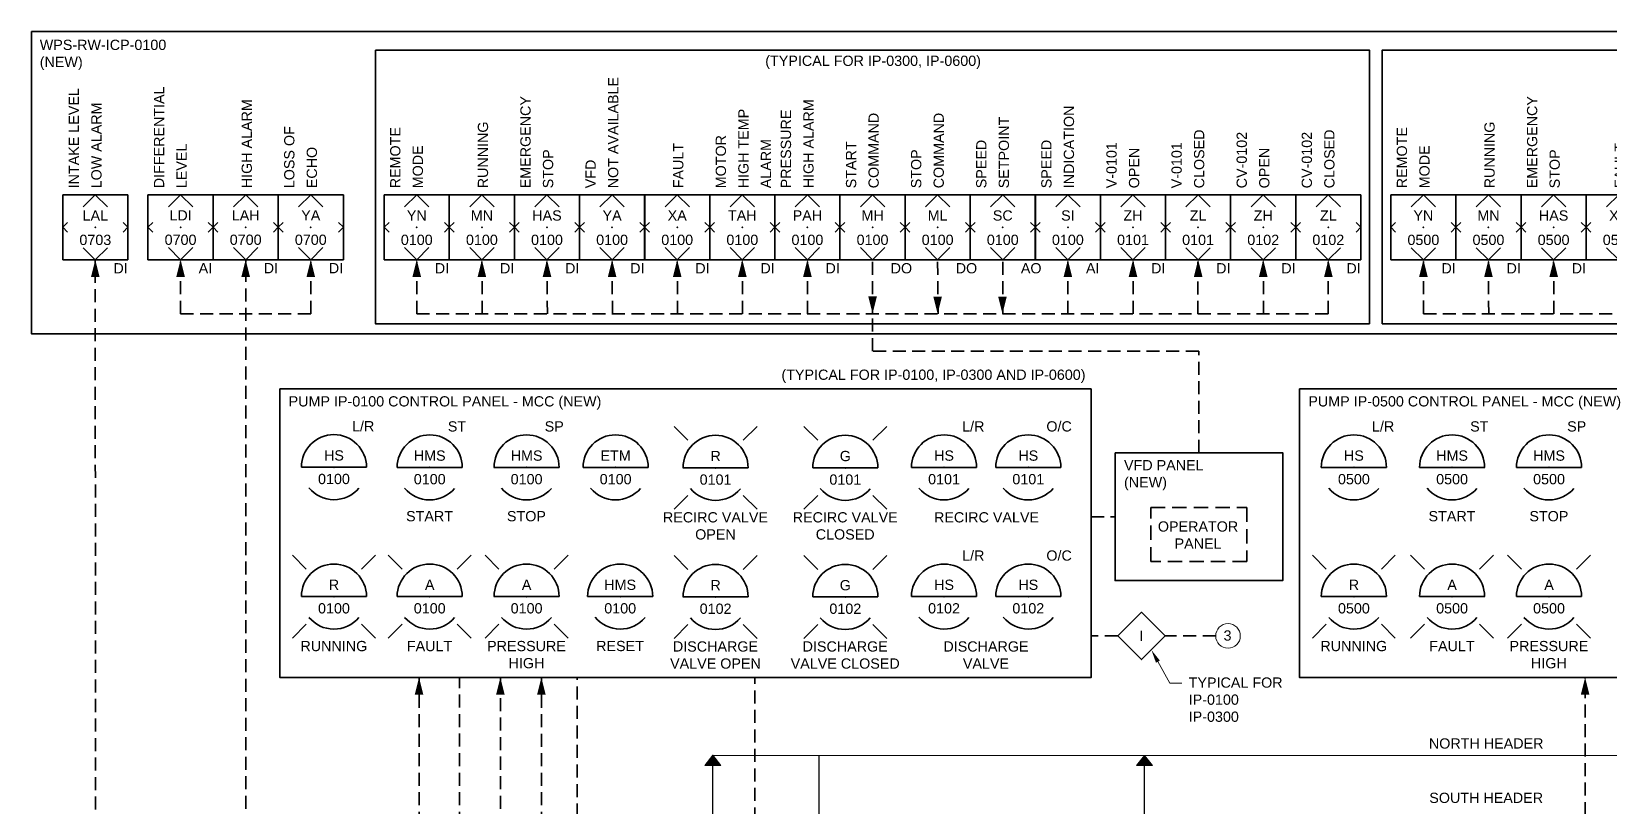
# Paper-space layout '11-Example P&ID with Typical IO and Controls- A1 Sheet' of a CAD drawing. Extents: x 47 to 819, y 21 to 569.
# Drawn here: x 49 to 433.7, y 379.9 to 569 of the extents above; entities that cross this region are included whole.
import ezdxf
from ezdxf.enums import TextEntityAlignment as Align

# ---------------------------------------------------------------- set-up
doc = ezdxf.new("R2010")
doc.units = 0
doc.linetypes.add('DASHED', pattern=[0.75, 0.5, -0.25])
doc.linetypes.add('HIDDEN2', pattern=[4.7625, 3.175, -1.5875])
for name, color, linetype, lineweight in [('D-MINOR-EXST', 252, 'Continuous', 25), ('G-ANNO-DIM', 1, 'Continuous', 13), ('G-ANNO-SYMB-EXST', 252, 'Continuous', 13), ('G-ANNO-TXNT-EXST', 252, 'Continuous', 13), ('N-ANNO-TEXT', 3, 'Continuous', 18), ('N-INST', 4, 'Continuous', 35), ('N-SGNL-ELEC', 4, 'HIDDEN2', 35)]:
    doc.layers.add(name, color=color, linetype=linetype, lineweight=lineweight)
doc.styles.add('_CGS_2-5_NOTES', font='arial.ttf', dxfattribs={"height": 2.5})
doc.styles.add('_CGS_2-5_SYMBOL', font='arial.ttf', dxfattribs={"height": 2.5})

# ---------------------------------------------------------------- blocks, each defined once
blk = doc.blocks.new('_N_PLC_FIELD_OP ACCESS')
for p, q in [((-7.94, 15.87), (7.94, 15.87)), ((-7.94, 0), (-7.94, 15.87)), ((0, 15.87), (-2.96, 12.91)), ((2.96, 12.91), (0, 15.87)), ((7.94, 0), (7.94, 15.87)), ((-6.76, 9.11), (-7.94, 7.94)), ((-7.94, 7.94), (-6.76, 6.76)), ((7.94, 7.94), (6.76, 9.11)), ((6.76, 6.76), (7.94, 7.94)), ((7.94, 0), (-7.94, 0)), ((-2.96, 2.96), (0, 0)), ((0, 0), (2.96, 2.96))]:
    blk.add_line(p, q)
blk.add_point((0, 7.94))
at = {"style": '_CGS_2-5_SYMBOL'}
for tag, p in [('DESCRIPTION1', (-3.99, 16.48)), ('DESCRIPTION2', (1.51, 16.48)), ('DESCRIPTION3', (7.01, 16.48))]:
    blk.add_attdef(tag, p, '', height=2.5, rotation=90, dxfattribs=at)
for tag, p in [('TAG', (0, 9.57)), ('NO', (0, 3.62))]:
    blk.add_attdef(tag, text='', height=2.5, dxfattribs=at).set_placement(p, align=Align.CENTER)
blk.add_attdef('ABB', (4.41, -3.31), '', height=2.5, dxfattribs=at)
blk = doc.blocks.new('_N_INST_PANEL_OP ACCESS')
blk.add_line((-7.95, 0), (7.95, 0))
for start, end in [(0, 180), (219.6995, 319.7606)]:
    blk.add_arc((0, 0), 7.94, start, end)
at = {"ltscale": 0.0508}
blk.add_point((0, 0), dxfattribs=at)
at = {"style": '_CGS_2-5_SYMBOL'}
blk.add_attdef('ABB', (4.41, 8.76), '', height=2.5, dxfattribs=at)
for tag, p in [('TAG', (0, 1.63)), ('NO', (0, -4.12))]:
    blk.add_attdef(tag, text='', height=2.5, dxfattribs=at).set_placement(p, align=Align.CENTER)
blk = doc.blocks.new('_N_LIGHT_PANEL')
for p, q in [((-10.12, 10.08), (-6.74, 6.73)), ((10.1, 10.08), (6.72, 6.73)), ((-7.95, 0), (7.95, 0)), ((-10.12, -10.11), (-6.74, -6.76)), ((10.1, -10.11), (6.72, -6.76))]:
    blk.add_line(p, q)
for start, end in [(0, 180), (219.6995, 319.7606)]:
    blk.add_arc((0, 0), 7.94, start, end)
blk.add_point((0, 0))
at = {"style": '_CGS_2-5_SYMBOL'}
for tag, p in [('TAG', (0, 1.63)), ('NO', (0, -4.12))]:
    blk.add_attdef(tag, text='', height=2.5, dxfattribs=at).set_placement(p, align=Align.CENTER)
blk.add_attdef('ABB', (7.41, 4.76), '', height=2.5, dxfattribs=at)

psp = doc.layouts.new('11-Example P&ID with Typical IO and Controls- A1 Sheet')

# ---------------------------------------------------------------- linework, layer by layer
at = {"layer": 'D-MINOR-EXST'}
for p, q in [((215.09, 392.35), (513.17, 392.3)), ((215.09, 365.4), (215.09, 392.35)), ((240.95, 392.35), (240.95, 295.82)), ((320.31, 365.4), (320.31, 392.35))]:
    psp.add_line(p, q, dxfattribs=at)
at = {"layer": 'G-ANNO-DIM'}
for p, q in [((323.61, 415.21), (326.51, 409.97)), ((326.51, 409.97), (329.46, 409.97))]:
    psp.add_line(p, q, dxfattribs=at)
psp.add_solid([(323.14, 414.95), (322.04, 418.05), (324.09, 415.47)], dxfattribs=at)
at = {"layer": 'G-ANNO-SYMB-EXST', "ltscale": 0.1}
for p, q in [((213.14, 389.87), (215.09, 392.35)), ((217.04, 389.87), (213.14, 389.87)), ((215.09, 392.35), (217.04, 389.87)), ((318.37, 389.86), (320.31, 392.34)), ((322.26, 389.86), (318.37, 389.86)), ((320.31, 392.34), (322.26, 389.86))]:
    psp.add_line(p, q, dxfattribs=at)
at = {"layer": 'G-ANNO-SYMB-EXST', "ltscale": 0.1, "extrusion": (0, 0, -1)}
for points in [[(-217.04, 389.87), (-213.14, 389.87), (-215.09, 392.35)], [(-322.26, 389.86), (-318.37, 389.86), (-320.31, 392.34)]]:
    psp.add_solid(points, dxfattribs=at)
at = {"layer": 'N-ANNO-TEXT'}
psp.add_circle((340.71, 421.5), 3, dxfattribs=at)
at = {"layer": 'N-INST'}
for points in [[(48.99, 569), (816, 569), (816, 495.21), (48.99, 495.21)], [(109.55, 481.79), (307.31, 481.79), (307.31, 411.33), (109.55, 411.33)], [(358.17, 481.79), (514.98, 481.79), (514.98, 411.33), (358.17, 411.33)], [(313.17, 466.18), (354.04, 466.18), (354.04, 434.99), (313.17, 434.99)]]:
    psp.add_lwpolyline(points, close=True, dxfattribs=at)
at = {"layer": 'N-INST', "ltscale": 10}
for points in [[(132.82, 564.48), (132.82, 497.66), (375.2, 497.66), (375.2, 564.48)], [(541.19, 564.48), (541.19, 497.66), (378.33, 497.66), (378.33, 564.48)]]:
    psp.add_lwpolyline(points, close=True, dxfattribs=at)
at = {"layer": 'N-INST', "color": 2, "linetype": 'DASHED', "ltscale": 7}
psp.add_lwpolyline([(321.87, 452.82), (345.3, 452.82), (345.3, 439.67), (321.87, 439.67)], close=True, dxfattribs=at)
at = {"layer": 'N-INST', "flags": 128}
psp.add_lwpolyline([(313.83, 421.5), (319.61, 415.72), (325.39, 421.5), (319.61, 427.28)], close=True, dxfattribs=at)
at = {"layer": 'N-SGNL-ELEC'}
for p, q in [((64.55, 169.56), (64.54, 513.28)), ((85.33, 500.11), (85.32, 513.31)), ((101.29, 241.19), (101.2, 513.31)), ((117.08, 500.11), (117.07, 513.31)), ((142.93, 500.11), (142.91, 513.29)), ((158.87, 500.11), (158.79, 513.29)), ((174.75, 500.11), (174.66, 513.29)), ((190.62, 500.11), (190.54, 513.29)), ((206.5, 500.11), (206.41, 513.29)), ((222.3, 500.1), (222.29, 513.29)), ((238.18, 500.1), (238.16, 513.29)), ((254.06, 500.11), (254.05, 513.29)), ((270, 500.11), (269.91, 513.29)), ((285.81, 500.11), (285.8, 513.3)), ((301.69, 500.1), (301.68, 513.29)), ((317.62, 500.11), (317.54, 513.29)), ((333.38, 500.09), (333.37, 513.28)), ((349.37, 500.11), (349.29, 513.28)), ((365.13, 500.1), (365.12, 513.28)), ((388.33, 500.14), (388.35, 513.3)), ((404.27, 500.13), (404.21, 513.28)), ((420.14, 500.13), (420.09, 513.28)), ((388.33, 500.14), (531.15, 500.14)), ((85.33, 500.11), (117.08, 500.11)), ((365.13, 500.1), (142.93, 500.11)), ((254.06, 491.01), (254.06, 500.11)), ((333.56, 491.01), (254.06, 491.01)), ((333.61, 466.18), (333.56, 491.01)), ((307.31, 450.58), (313.17, 450.59)), ((313.83, 421.5), (307.31, 421.5)), ((337.71, 421.5), (325.39, 421.5)), ((143.47, 327.77), (143.47, 411.33)), ((153.3, 218.25), (153.3, 411.33)), ((163.3, 336.46), (163.3, 411.33)), ((173.3, 327.77), (173.3, 411.33)), ((182.05, 315.5), (182.05, 411.33)), ((225.35, 219.28), (225.35, 411.33)), ((427.78, 330.12), (427.78, 411.33))]:
    psp.add_line(p, q, dxfattribs=at)
at = {"layer": 'N-SGNL-ELEC', "linetype": 'Continuous'}
for points in [[(64.54, 513.28, 0, 2.1, 0), (64.54, 509.08, 2.1, 2.1, 0)], [(85.32, 513.31, 0, 2.1, 0), (85.32, 509.11, 2.1, 2.1, 0)], [(101.2, 513.31, 0, 2.1, 0), (101.2, 509.11, 2.1, 2.1, 0)], [(117.07, 513.28, 0, 2.1, 0), (117.07, 509.08, 2.1, 2.1, 0)], [(142.91, 513.3, 0, 2.1, 0), (142.91, 509.1, 2.1, 2.1, 0)], [(158.79, 513.3, 0, 2.1, 0), (158.79, 509.1, 2.1, 2.1, 0)], [(174.66, 513.3, 0, 2.1, 0), (174.66, 509.1, 2.1, 2.1, 0)], [(190.55, 513.28, 0, 2.1, 0), (190.55, 509.08, 2.1, 2.1, 0)], [(206.41, 513.27, 0, 2.1, 0), (206.41, 509.07, 2.1, 2.1, 0)], [(222.29, 513.29, 0, 2.1, 0), (222.29, 509.09, 2.1, 2.1, 0)], [(238.16, 513.29, 0, 2.1, 0), (238.16, 509.09, 2.1, 2.1, 0)], [(301.66, 513.29, 0, 2.1, 0), (301.66, 509.09, 2.1, 2.1, 0)], [(317.54, 513.3, 0, 2.1, 0), (317.54, 509.1, 2.1, 2.1, 0)], [(333.43, 513.29, 0, 2.1, 0), (333.43, 509.09, 2.1, 2.1, 0)], [(349.3, 513.29, 0, 2.1, 0), (349.3, 509.09, 2.1, 2.1, 0)], [(365.18, 513.27, 0, 2.1, 0), (365.18, 509.07, 2.1, 2.1, 0)], [(388.35, 513.28, 0, 2.1, 0), (388.35, 509.08, 2.1, 2.1, 0)], [(404.21, 513.3, 0, 2.1, 0), (404.21, 509.1, 2.1, 2.1, 0)], [(420.12, 513.28, 0, 2.1, 0), (420.12, 509.08, 2.1, 2.1, 0)], [(254.05, 500.14, 0, 2.1, 0), (254.05, 504.34, 2.1, 2.1, 0)], [(269.9, 500.1, 0, 2.1, 0), (269.9, 504.3, 2.1, 2.1, 0)], [(285.72, 500.11, 0, 2.1, 0), (285.72, 504.31, 2.1, 2.1, 0)], [(143.47, 411.33, 0, 2.1, 0), (143.47, 407.13, 2.1, 2.1, 0)], [(163.3, 411.33, 0, 2.1, 0), (163.3, 407.13, 2.1, 2.1, 0)], [(173.3, 411.33, 0, 2.1, 0), (173.3, 407.13, 2.1, 2.1, 0)], [(427.78, 411.33, 0, 2.1, 0), (427.78, 407.13, 2.1, 2.1, 0)]]:
    psp.add_lwpolyline(points, format="xyseb", dxfattribs=at)

# ---------------------------------------------------------------- block references
at = {"layer": 'N-INST'}
for name, p, values in [('_N_PLC_FIELD_OP ACCESS', (64.54, 513.28), {'DESCRIPTION2': ' LOW ALARM', 'DESCRIPTION1': ' INTAKE LEVEL', 'TAG': 'LAL', 'NO': '0703', 'ABB': 'DI'}), ('_N_PLC_FIELD_OP ACCESS', (85.32, 513.31), {'DESCRIPTION2': ' LEVEL', 'DESCRIPTION1': ' DIFFERENTIAL', 'TAG': 'LDI', 'NO': '0700', 'ABB': 'AI'}), ('_N_PLC_FIELD_OP ACCESS', (190.54, 513.29), {'DESCRIPTION2': ' NOT AVAILABLE', 'DESCRIPTION1': ' VFD', 'TAG': 'YA', 'NO': '0100', 'ABB': 'DI'}), ('_N_PLC_FIELD_OP ACCESS', (101.2, 513.31), {'DESCRIPTION2': ' HIGH ALARM', 'TAG': 'LAH', 'NO': '0700', 'ABB': 'DI'}), ('_N_PLC_FIELD_OP ACCESS', (174.66, 513.29), {'DESCRIPTION2': ' STOP', 'DESCRIPTION1': ' EMERGENCY', 'TAG': 'HAS', 'NO': '0100', 'ABB': 'DI'}), ('_N_PLC_FIELD_OP ACCESS', (238.16, 513.29), {'DESCRIPTION2': ' HIGH ALARM', 'DESCRIPTION1': ' PRESSURE', 'TAG': 'PAH', 'NO': '0100', 'ABB': 'DI'}), ('_N_PLC_FIELD_OP ACCESS', (301.66, 513.29), {'DESCRIPTION2': ' INDICATION', 'DESCRIPTION1': ' SPEED', 'TAG': 'SI', 'NO': '0100', 'ABB': 'AI'}), ('_N_PLC_FIELD_OP ACCESS', (420.09, 513.28), {'DESCRIPTION2': ' STOP', 'DESCRIPTION1': ' EMERGENCY', 'TAG': 'HAS', 'NO': '0500', 'ABB': 'DI'}), ('_N_PLC_FIELD_OP ACCESS', (158.79, 513.29), {'DESCRIPTION2': ' RUNNING', 'TAG': 'MN', 'NO': '0100', 'ABB': 'DI'}), ('_N_PLC_FIELD_OP ACCESS', (222.29, 513.29), {'DESCRIPTION3': ' ALARM', 'DESCRIPTION2': ' HIGH TEMP', 'DESCRIPTION1': ' MOTOR', 'TAG': 'TAH', 'NO': '0100', 'ABB': 'DI'}), ('_N_PLC_FIELD_OP ACCESS', (254.04, 513.29), {'DESCRIPTION2': ' COMMAND', 'DESCRIPTION1': ' START', 'TAG': 'MH', 'NO': '0100', 'ABB': 'DO'}), ('_N_PLC_FIELD_OP ACCESS', (269.91, 513.29), {'DESCRIPTION2': ' COMMAND', 'DESCRIPTION1': ' STOP', 'TAG': 'ML', 'NO': '0100', 'ABB': 'DO'}), ('_N_PLC_FIELD_OP ACCESS', (285.79, 513.29), {'DESCRIPTION2': ' SETPOINT', 'DESCRIPTION1': ' SPEED', 'TAG': 'SC', 'NO': '0100', 'ABB': 'AO'}), ('_N_PLC_FIELD_OP ACCESS', (404.21, 513.28), {'DESCRIPTION2': ' RUNNING', 'TAG': 'MN', 'NO': '0500', 'ABB': 'DI'}), ('_N_PLC_FIELD_OP ACCESS', (117.07, 513.31), {'DESCRIPTION2': ' ECHO', 'DESCRIPTION1': ' LOSS OF', 'TAG': 'YA', 'NO': '0700', 'ABB': 'DI'}), ('_N_PLC_FIELD_OP ACCESS', (142.91, 513.29), {'DESCRIPTION2': ' MODE', 'DESCRIPTION1': ' REMOTE', 'TAG': 'YN', 'NO': '0100', 'ABB': 'DI'}), ('_N_PLC_FIELD_OP ACCESS', (333.41, 513.28), {'DESCRIPTION2': ' CLOSED', 'DESCRIPTION1': ' V-0101', 'TAG': 'ZL', 'NO': '0101', 'ABB': 'DI'}), ('_N_PLC_FIELD_OP ACCESS', (349.29, 513.28), {'DESCRIPTION2': ' OPEN', 'DESCRIPTION1': ' CV-0102', 'TAG': 'ZH', 'NO': '0102', 'ABB': 'DI'}), ('_N_PLC_FIELD_OP ACCESS', (365.16, 513.28), {'DESCRIPTION2': ' CLOSED', 'DESCRIPTION1': ' CV-0102', 'TAG': 'ZL', 'NO': '0102', 'ABB': 'DI'}), ('_N_PLC_FIELD_OP ACCESS', (388.34, 513.28), {'DESCRIPTION2': ' MODE', 'DESCRIPTION1': ' REMOTE', 'TAG': 'YN', 'NO': '0500', 'ABB': 'DI'}), ('_N_PLC_FIELD_OP ACCESS', (206.41, 513.29), {'DESCRIPTION2': ' FAULT', 'TAG': 'XA', 'NO': '0100', 'ABB': 'DI'}), ('_N_PLC_FIELD_OP ACCESS', (317.54, 513.29), {'DESCRIPTION2': ' OPEN', 'DESCRIPTION1': ' V-0101', 'TAG': 'ZH', 'NO': '0101', 'ABB': 'DI'}), ('_N_PLC_FIELD_OP ACCESS', (435.96, 513.28), {'DESCRIPTION2': ' FAULT', 'TAG': 'XA', 'NO': '0500', 'ABB': 'DI'}), ('_N_INST_PANEL_OP ACCESS', (122.72, 462.67), {'NO': '0100', 'TAG': 'HS', 'ABB': 'L/R'}), ('_N_INST_PANEL_OP ACCESS', (146.07, 462.62), {'NO': '0100', 'TAG': 'HMS', 'ABB': 'ST'}), ('_N_INST_PANEL_OP ACCESS', (169.69, 462.62), {'NO': '0100', 'TAG': 'HMS', 'ABB': 'SP'}), ('_N_INST_PANEL_OP ACCESS', (271.47, 462.62), {'NO': '0101', 'TAG': 'HS', 'ABB': 'L/R'}), ('_N_INST_PANEL_OP ACCESS', (292.01, 462.62), {'NO': '0101', 'TAG': 'HS', 'ABB': 'O/C'}), ('_N_INST_PANEL_OP ACCESS', (371.4, 462.62), {'NO': '0500', 'TAG': 'HS', 'ABB': 'L/R'}), ('_N_INST_PANEL_OP ACCESS', (395.34, 462.62), {'NO': '0500', 'TAG': 'HMS', 'ABB': 'ST'}), ('_N_INST_PANEL_OP ACCESS', (418.98, 462.62), {'NO': '0500', 'TAG': 'HMS', 'ABB': 'SP'}), ('_N_INST_PANEL_OP ACCESS', (271.47, 431.1), {'NO': '0102', 'TAG': 'HS', 'ABB': 'L/R'}), ('_N_INST_PANEL_OP ACCESS', (292.01, 431.1), {'NO': '0102', 'TAG': 'HS', 'ABB': 'O/C'})]:
    psp.add_blockref(name, p, dxfattribs=at).add_auto_attribs(values)
ref = psp.add_blockref('_N_INST_PANEL_OP ACCESS', (191.4, 462.62), dxfattribs=at)
ref.add_attrib('NO', '0100', dxfattribs={"layer": '0', "height": 2.5, "style": '_CGS_2-5_SYMBOL'}).set_placement((191.4, 458.5), align=Align.CENTER)
ref.add_attrib('TAG', 'ETM', dxfattribs={"layer": '0', "height": 2.5, "style": '_CGS_2-5_SYMBOL'}).set_placement((191.4, 464.25), align=Align.CENTER)
ref = psp.add_blockref('_N_LIGHT_PANEL', (215.77, 462.51), dxfattribs=at)
ref.add_attrib('TAG', 'R', dxfattribs={"layer": '0', "height": 2.5, "style": '_CGS_2-5_SYMBOL'}).set_placement((215.77, 464.15), align=Align.CENTER)
ref.add_attrib('NO', '0101', dxfattribs={"layer": '0', "height": 2.5, "style": '_CGS_2-5_SYMBOL'}).set_placement((215.77, 458.4), align=Align.CENTER)
ref = psp.add_blockref('_N_LIGHT_PANEL', (247.4, 462.51), dxfattribs=at)
ref.add_attrib('TAG', 'G', dxfattribs={"layer": '0', "height": 2.5, "style": '_CGS_2-5_SYMBOL'}).set_placement((247.4, 464.15), align=Align.CENTER)
ref.add_attrib('NO', '0101', dxfattribs={"layer": '0', "height": 2.5, "style": '_CGS_2-5_SYMBOL'}).set_placement((247.4, 458.4), align=Align.CENTER)
ref = psp.add_blockref('_N_LIGHT_PANEL', (122.72, 431.09), dxfattribs=at)
ref.add_attrib('TAG', 'R', dxfattribs={"layer": '0', "height": 2.5, "style": '_CGS_2-5_SYMBOL'}).set_placement((122.72, 432.72), align=Align.CENTER)
ref.add_attrib('NO', '0100', dxfattribs={"layer": '0', "height": 2.5, "style": '_CGS_2-5_SYMBOL'}).set_placement((122.72, 426.98), align=Align.CENTER)
ref = psp.add_blockref('_N_LIGHT_PANEL', (146.07, 431.09), dxfattribs=at)
ref.add_attrib('TAG', 'A', dxfattribs={"layer": '0', "height": 2.5, "style": '_CGS_2-5_SYMBOL'}).set_placement((146.07, 432.72), align=Align.CENTER)
ref.add_attrib('NO', '0100', dxfattribs={"layer": '0', "height": 2.5, "style": '_CGS_2-5_SYMBOL'}).set_placement((146.07, 426.98), align=Align.CENTER)
ref = psp.add_blockref('_N_LIGHT_PANEL', (169.69, 431.09), dxfattribs=at)
ref.add_attrib('TAG', 'A', dxfattribs={"layer": '0', "height": 2.5, "style": '_CGS_2-5_SYMBOL'}).set_placement((169.69, 432.72), align=Align.CENTER)
ref.add_attrib('NO', '0100', dxfattribs={"layer": '0', "height": 2.5, "style": '_CGS_2-5_SYMBOL'}).set_placement((169.69, 426.98), align=Align.CENTER)
ref = psp.add_blockref('_N_INST_PANEL_OP ACCESS', (192.51, 431.1), dxfattribs=at)
ref.add_attrib('NO', '0100', dxfattribs={"layer": '0', "height": 2.5, "style": '_CGS_2-5_SYMBOL'}).set_placement((192.51, 426.98), align=Align.CENTER)
ref.add_attrib('TAG', 'HMS', dxfattribs={"layer": '0', "height": 2.5, "style": '_CGS_2-5_SYMBOL'}).set_placement((192.51, 432.73), align=Align.CENTER)
ref = psp.add_blockref('_N_LIGHT_PANEL', (215.77, 431), dxfattribs=at)
ref.add_attrib('TAG', 'R', dxfattribs={"layer": '0', "height": 2.5, "style": '_CGS_2-5_SYMBOL'}).set_placement((215.77, 432.63), align=Align.CENTER)
ref.add_attrib('NO', '0102', dxfattribs={"layer": '0', "height": 2.5, "style": '_CGS_2-5_SYMBOL'}).set_placement((215.77, 426.88), align=Align.CENTER)
ref = psp.add_blockref('_N_LIGHT_PANEL', (247.4, 431), dxfattribs=at)
ref.add_attrib('TAG', 'G', dxfattribs={"layer": '0', "height": 2.5, "style": '_CGS_2-5_SYMBOL'}).set_placement((247.4, 432.63), align=Align.CENTER)
ref.add_attrib('NO', '0102', dxfattribs={"layer": '0', "height": 2.5, "style": '_CGS_2-5_SYMBOL'}).set_placement((247.4, 426.88), align=Align.CENTER)
ref = psp.add_blockref('_N_LIGHT_PANEL', (371.4, 431.09), dxfattribs=at)
ref.add_attrib('TAG', 'R', dxfattribs={"layer": '0', "height": 2.5, "style": '_CGS_2-5_SYMBOL'}).set_placement((371.4, 432.72), align=Align.CENTER)
ref.add_attrib('NO', '0500', dxfattribs={"layer": '0', "height": 2.5, "style": '_CGS_2-5_SYMBOL'}).set_placement((371.4, 426.98), align=Align.CENTER)
ref = psp.add_blockref('_N_LIGHT_PANEL', (395.34, 431.09), dxfattribs=at)
ref.add_attrib('TAG', 'A', dxfattribs={"layer": '0', "height": 2.5, "style": '_CGS_2-5_SYMBOL'}).set_placement((395.34, 432.72), align=Align.CENTER)
ref.add_attrib('NO', '0500', dxfattribs={"layer": '0', "height": 2.5, "style": '_CGS_2-5_SYMBOL'}).set_placement((395.34, 426.98), align=Align.CENTER)
ref = psp.add_blockref('_N_LIGHT_PANEL', (418.98, 431.09), dxfattribs=at)
ref.add_attrib('TAG', 'A', dxfattribs={"layer": '0', "height": 2.5, "style": '_CGS_2-5_SYMBOL'}).set_placement((418.98, 432.72), align=Align.CENTER)
ref.add_attrib('NO', '0500', dxfattribs={"layer": '0', "height": 2.5, "style": '_CGS_2-5_SYMBOL'}).set_placement((418.98, 426.98), align=Align.CENTER)

# ---------------------------------------------------------------- texts
at = {"layer": 'G-ANNO-TXNT-EXST', "ltscale": 10, "char_height": 2.5, "width": 29.1219, "attachment_point": 8, "style": '_CGS_2-5_NOTES'}
for s, insert in [('NORTH HEADER', (403.65, 393.96)), ('SOUTH HEADER', (403.65, 380.69))]:
    psp.add_mtext(s, dxfattribs=dict(at, insert=insert))
at = {"layer": 'N-ANNO-TEXT', "style": '_CGS_2-5_NOTES'}
psp.add_text('3', height=2.5, dxfattribs=at).set_placement((340.59, 421.59), align=Align.MIDDLE_CENTER)
at = {"layer": 'N-ANNO-TEXT', "char_height": 2.5, "style": '_CGS_2-5_NOTES'}
for s, insert, width, attachment_point in [('WPS-RW-ICP-0100\\P(NEW) ', (50.99, 567), 103.4701, 1), ('\\pi42.76942;(TYPICAL FOR IP-0300, IP-0600)', (185.11, 563.11), 137.8018, 1), ('\\pi20.18243;(TYPICAL FOR IP-0100, IP-0300 AND IP-0600)', (211.64, 486.49), 93.9921, 1), ('PUMP IP-0100 CONTROL PANEL - MCC (NEW)', (111.67, 479.99), 103.4701, 1), ('PUMP IP-0500 CONTROL PANEL - MCC (NEW)', (360.29, 479.99), 103.4701, 1), ('VFD PANEL\\P(NEW)', (315.35, 464.41), 32.4434, 1), ('START', (146.03, 451.97), 39.4583, 2), ('STOP', (169.65, 451.97), 39.4583, 2), ('RECIRC VALVE\\POPEN', (215.74, 451.69), 39.4583, 2), ('RECIRC VALVE\\PCLOSED', (247.37, 451.69), 39.4583, 2), ('RECIRC VALVE', (281.83, 451.69), 39.4583, 2), ('START', (395.32, 451.97), 39.4583, 2), ('STOP', (418.94, 451.97), 39.4583, 2), ('OPERATOR\\PPANEL', (333.4, 446.12), 32.698, 5), ('RUNNING', (122.69, 420.27), 39.4583, 2), ('FAULT', (146.03, 420.27), 39.4583, 2), ('PRESSURE\\PHIGH', (169.66, 420.27), 39.4583, 2), ('RESET', (192.47, 420.28), 39.4583, 2), ('DISCHARGE\\PVALVE OPEN', (215.74, 420.17), 39.4583, 2), ('DISCHARGE\\PVALVE CLOSED', (247.37, 420.17), 39.4583, 2), ('DISCHARGE\\PVALVE', (281.69, 420.17), 39.4583, 2), ('I', (319.61, 421.5), 30, 5), ('RUNNING', (371.37, 420.27), 39.4583, 2), ('FAULT', (395.31, 420.27), 39.4583, 2), ('PRESSURE\\PHIGH', (418.94, 420.27), 39.4583, 2), ('TYPICAL FOR\\PIP-0100 \\PIP-0300', (331.12, 411.36), 32.4434, 1)]:
    psp.add_mtext(s, dxfattribs=dict(at, insert=insert, width=width, attachment_point=attachment_point))

doc.saveas('drawing.dxf')
